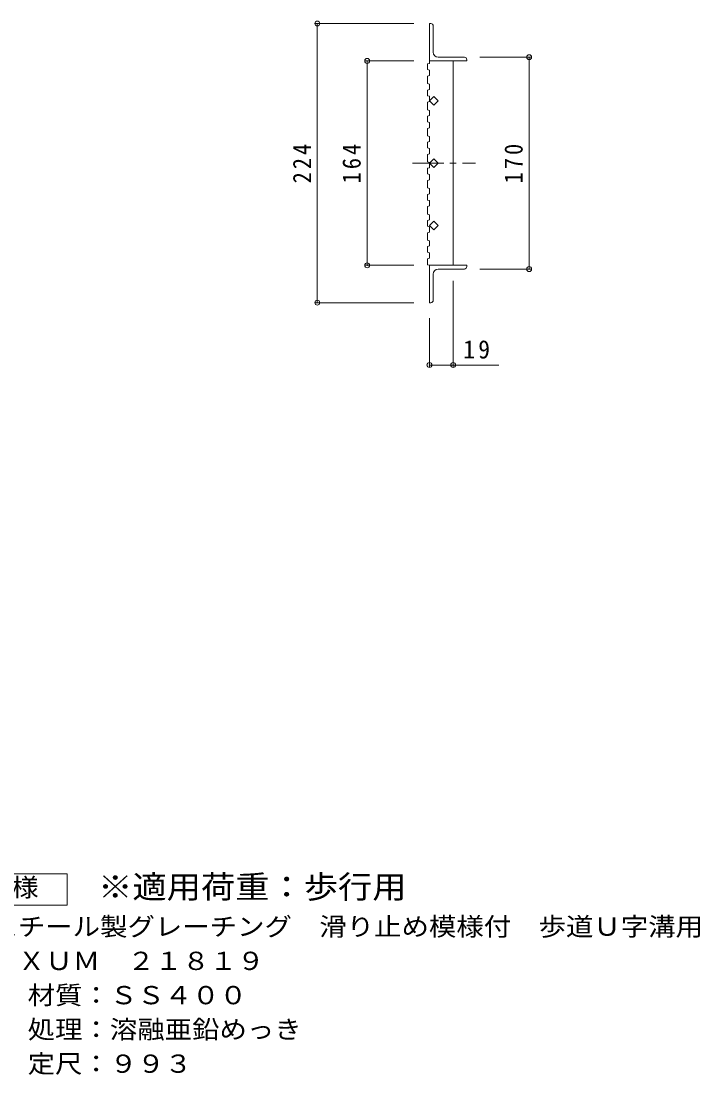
# Model space of a CAD drawing. Units: millimetres, scale not verified. Extents: x -732 to 815, y -684 to 514.
# Drawn here: x 270 to 815, y -480 to 365 of the extents above; entities that cross this region are included whole.
import ezdxf
from ezdxf.enums import TextEntityAlignment as Align

# ---------------------------------------------------------------- set-up
doc = ezdxf.new("R2010")
doc.units = ezdxf.units.MM
doc.header["$LTSCALE"] = 5
doc.header["$PDMODE"] = 32
doc.header["$PDSIZE"] = 4
doc.linetypes.add('CHAIN1', pattern=[8, 5, -1, 1, -1])
for name, color, linetype, lineweight in [('A-1_ピット', 2, 'Continuous', 9), ('A-2_蓋', 3, 'Continuous', 9), ('A-4_寸法', 7, 'Continuous', 9), ('F-4_F-4ﾚｲﾔ', 2, 'Continuous', 9)]:
    doc.layers.add(name, color=color, linetype=linetype, lineweight=lineweight)
doc.layers.add('F-5_F-5ﾚｲﾔ', color=3, linetype='Continuous')
doc.styles.add('ＭＳ ゴシック', font='')
doc.styles.get('ＭＳ ゴシック').set_extended_font_data('MS Gothic')

msp = doc.modelspace()

# ---------------------------------------------------------------- linework, layer by layer
at = {"layer": 'A-1_ピット'}
for p, q in [((599.177, 363.37), (598.177, 363.37)), ((598.177, 363.37), (598.177, 333.371)), ((601.177, 340.371), (601.177, 361.371)), ((598.177, 333.371), (628.177, 333.371)), ((605.177, 336.371), (626.177, 336.371)), ((628.177, 334.37), (628.177, 333.371)), ((598.177, 139.371), (598.177, 169.371)), ((598.177, 169.371), (628.177, 169.371)), ((628.177, 168.371), (628.177, 169.371)), ((601.177, 162.371), (601.177, 141.371)), ((605.177, 166.371), (626.177, 166.371)), ((599.177, 139.371), (598.177, 139.371))]:
    msp.add_line(p, q, dxfattribs=at)
for centre, radius, start, end in [((599.177, 361.371), 2, 0, 90), ((605.177, 340.371), 4, 180, 270), ((626.177, 334.37), 2, 0, 90), ((605.177, 162.371), 4, 90, 180), ((626.177, 168.371), 2, 270, 0), ((599.177, 141.371), 2, 270, 0)]:
    msp.add_arc(centre, radius, start, end, dxfattribs=at)
at = {"layer": 'A-2_蓋'}
for p, q in [((596.677, 330.944), (598.177, 331.459)), ((596.677, 326.443), (596.677, 330.944)), ((598.177, 331.459), (598.177, 333.371)), ((617.177, 333.371), (617.177, 169.371)), ((596.677, 326.443), (598.177, 325.928)), ((596.677, 321.163), (598.177, 321.679)), ((598.177, 321.679), (598.177, 325.928)), ((596.677, 315.163), (596.677, 321.163)), ((596.677, 315.163), (598.177, 314.648)), ((598.177, 310.525), (598.177, 314.648)), ((596.677, 310.009), (598.177, 310.525)), ((596.677, 305.509), (596.677, 310.009)), ((596.677, 305.509), (598.177, 304.994)), ((598.177, 300.744), (598.177, 304.994)), ((596.677, 300.229), (598.177, 300.744)), ((596.677, 294.229), (596.677, 300.229)), ((596.677, 294.229), (598.177, 293.713)), ((596.677, 289.075), (598.177, 289.59)), ((596.677, 284.575), (596.677, 289.075)), ((598.177, 289.59), (598.177, 293.713)), ((596.677, 284.575), (598.177, 284.059)), ((596.677, 279.295), (598.177, 279.81)), ((596.677, 273.295), (596.677, 279.295)), ((598.177, 279.81), (598.177, 284.059)), ((596.677, 273.295), (598.177, 272.779)), ((598.177, 268.656), (598.177, 272.779)), ((596.677, 268.141), (598.177, 268.656)), ((596.677, 263.641), (596.677, 268.141)), ((596.677, 263.641), (598.177, 263.125)), ((598.177, 258.875), (598.177, 263.125)), ((596.677, 258.36), (598.177, 258.875)), ((596.677, 252.36), (596.677, 258.36)), ((596.677, 252.36), (598.177, 251.845)), ((596.677, 247.206), (598.177, 247.722)), ((596.677, 242.706), (596.677, 247.206)), ((598.177, 247.722), (598.177, 251.845)), ((596.677, 242.706), (598.177, 242.191)), ((596.677, 237.426), (598.177, 237.941)), ((596.677, 231.426), (596.677, 237.426)), ((598.177, 237.941), (598.177, 242.191)), ((596.677, 231.426), (598.177, 230.91)), ((598.177, 226.787), (598.177, 230.91)), ((596.677, 226.272), (598.177, 226.787)), ((596.677, 221.772), (596.677, 226.272)), ((596.677, 221.772), (598.177, 221.256)), ((598.177, 217.007), (598.177, 221.256)), ((596.677, 216.491), (598.177, 217.007)), ((596.677, 210.491), (596.677, 216.491)), ((596.677, 210.491), (598.177, 209.976)), ((596.677, 205.337), (598.177, 205.853)), ((596.677, 200.837), (596.677, 205.337)), ((598.177, 205.853), (598.177, 209.976)), ((596.677, 200.837), (598.177, 200.322)), ((596.677, 195.557), (598.177, 196.072)), ((596.677, 189.557), (596.677, 195.557)), ((598.177, 196.072), (598.177, 200.322)), ((596.677, 189.557), (598.177, 189.042)), ((598.177, 184.918), (598.177, 189.042)), ((596.677, 184.403), (598.177, 184.918)), ((596.677, 179.903), (596.677, 184.403)), ((596.677, 179.903), (598.177, 179.388)), ((596.677, 169.886), (596.677, 174.622)), ((596.677, 169.886), (598.177, 169.371))]:
    msp.add_line(p, q, dxfattribs=at)
at = {"layer": 'A-2_蓋', "linetype": 'CHAIN1'}
msp.add_line((584.633, 251.371), (635.136, 251.371), dxfattribs=at)
at = {"layer": 'A-2_蓋'}
for points in [[(605.248, 301.371), (601.713, 297.835), (598.177, 301.371), (601.713, 304.906)], [(605.248, 251.371), (601.713, 247.835), (598.177, 251.371), (601.713, 254.906)], [(605.248, 201.371), (601.713, 197.835), (598.177, 201.371), (601.713, 204.906)]]:
    msp.add_lwpolyline(points, close=True, dxfattribs=at)
msp.add_lwpolyline([(596.677, 174.622), (598.177, 175.138), (598.177, 179.388)], dxfattribs=at)
at = {"layer": 'A-4_寸法'}
for p, q in [((585.677, 363.37), (506.677, 363.37)), ((508.177, 139.371), (508.177, 363.37)), ((585.677, 333.371), (546.677, 333.371)), ((548.177, 169.371), (548.177, 333.371)), ((638.677, 336.371), (679.677, 336.371)), ((678.177, 166.371), (678.177, 336.371)), ((585.677, 169.371), (546.677, 169.371)), ((638.677, 166.371), (679.677, 166.371)), ((617.177, 156.871), (617.177, 87.871)), ((585.677, 139.371), (506.677, 139.371)), ((598.177, 126.871), (598.177, 87.871)), ((598.177, 89.371), (653.861, 89.371))]:
    msp.add_line(p, q, dxfattribs=at)
for p in [(508.177, 363.37), (678.177, 336.371), (548.177, 333.371), (548.177, 169.371), (678.177, 166.371), (508.177, 139.371), (598.177, 89.371), (617.177, 89.371)]:
    msp.add_point(p, dxfattribs=at)
at = {"layer": 'F-4_F-4ﾚｲﾔ'}
msp.add_lwpolyline([(194.775, -344.08), (194.775, -319.08), (307.275, -319.08), (307.275, -344.08)], close=True, dxfattribs=at)

# ---------------------------------------------------------------- texts
at = {"layer": 'A-4_寸法', "color": 2, "char_height": 14.66, "attachment_point": 7, "rotation": 90, "style": 'ＭＳ ゴシック'}
for s, insert in [('\\T1.27;\\W0.9;224', (503.177, 235.121)), ('\\T1.27;\\W0.9;164', (543.177, 235.121)), ('\\T1.27;\\W0.9;170', (673.177, 235.121))]:
    msp.add_mtext(s, dxfattribs=dict(at, insert=insert))
at = {"layer": 'A-4_寸法', "color": 2, "insert": (625.263, 94.371), "char_height": 14.66, "attachment_point": 7, "style": 'ＭＳ ゴシック'}
msp.add_mtext('\\T1.27;\\W0.95;19', dxfattribs=at)
at = {"layer": 'F-4_F-4ﾚｲﾔ', "style": 'ＭＳ ゴシック', "width": 1.1}
for s, p in [('仕\u3000様', (218.525, -341.58)), ('スチール製グレーチング\u3000滑り止め模様付\u3000歩道Ｕ字溝用', (245.82, -373.04)), ('ＨＸＵＭ\u3000２１８１９', (245.82, -400.541)), ('材質：ＳＳ４００', (275.676, -428.039)), ('処理：溶融亜鉛めっき', (275.676, -455.54)), ('定尺：９９３', (275.676, -483.041))]:
    msp.add_text(s, height=14.66, dxfattribs=at).set_placement(p, align=Align.BOTTOM_LEFT)
at = {"layer": 'F-5_F-5ﾚｲﾔ', "style": 'ＭＳ ゴシック', "width": 1.1}
msp.add_text('※適用荷重：歩行用', height=18.33, dxfattribs=at).set_placement((332.275, -344.08), align=Align.BOTTOM_LEFT)

doc.saveas('drawing.dxf')
